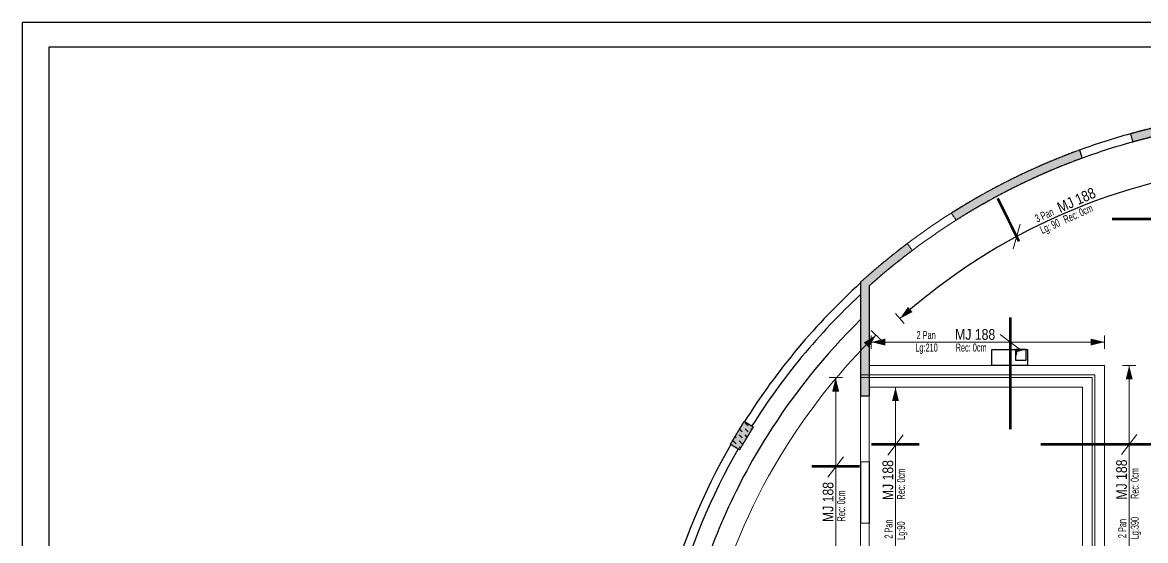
# Model space of a CAD drawing. Header units: millimetres. Extents: x 24633 to 31092, y -49771 to -45571.
# Drawn here: x 24633 to 26738, y -46543 to -45571 of the extents above; entities that cross this region are included whole.
import ezdxf

# ---------------------------------------------------------------- set-up
doc = ezdxf.new("R2010")
doc.units = ezdxf.units.MM
doc.linetypes.add('CACHE', pattern=[9.525, 6.35, -3.175])
doc.linetypes.add('CACHEX2', pattern=[19.05, 12.7, -6.35])
for name, color, linetype in [('01_ARMA_INF', 50, 'Continuous'), ('01_cote_gen', 4, 'Continuous'), ('01_linteaux', 2, 'Continuous'), ('01_murs_sup', 2, 'CACHEX2'), ('01_poch_poteaux', 250, 'Continuous'), ('01_resv', 32, 'Continuous'), ('01_texte', 230, 'Continuous')]:
    doc.layers.add(name, color=color, linetype=linetype)
doc.layers.add('01_murs_coup', color=5, linetype='Continuous', lineweight=60)
doc.styles.add('PATIO', font='ARIALN.TTF')
pattern_1 = [(135, (-12936.2255, -36505.928), (-11.2253202, 9e-16), [7.9375, -7.9375])]

msp = doc.modelspace()

# ---------------------------------------------------------------- hatches: boundary and pattern name
at = {"layer": '01_murs_sup'}
h = msp.add_hatch(dxfattribs=at)
h.set_pattern_fill('DASH', color=256, scale=2.5, angle=135)
h.set_pattern_definition(pattern_1)
h.paths.add_polyline_path([(26619.22, -45825.61), (26614.34, -45810.36, 0.053996), (26373.87, -45928.81), (26382.98, -45941.97, -0.0537335)])
h.paths.add_polyline_path([(26220.1, -46065.36, -0.0212749), (26300.78, -45998.91), (26291.66, -45985.75, 0.0228439), (26204.1, -46058.25), (26204.1, -46271.71), (26220.1, -46271.71)])
h.paths.add_polyline_path([(27574.11, -45735.74), (27098.07, -45735.74), (27098.07, -45751.74), (27558.11, -45751.74), (27558.11, -45795.75), (27574.11, -45795.75)])
h.paths.add_polyline_path([(27887.11, -46130.75), (27574.11, -46130.75), (27574.11, -46095.75), (27558.11, -46095.75), (27558.11, -46531.73), (27510.11, -46531.73), (27510.11, -46551.73), (27558.11, -46551.73), (27558.11, -46939.73), (27523.11, -46939.73), (27523.11, -46957.73), (27936.11, -46957.73), (27936.11, -46939.73), (27576.11, -46939.73), (27576.11, -46146.75), (27871.11, -46146.75), (27871.11, -46203.76), (27887.11, -46203.76)])
h = msp.add_hatch(dxfattribs=at)
h.set_pattern_fill('DASH', color=256, scale=2.5, angle=135)
h.set_pattern_definition(pattern_1)
h.paths.add_polyline_path([(26826.11, -45769.9, -0.0351438), (26997.67, -45751.75), (26997.67, -45744.68), (26997.52, -45735.74, 0.0587084), (26709.58, -45779.89), (26714.46, -45795.14, -0.0191623), (26806.11, -45773.63), (26806.11, -46614.68), (27015.11, -46614.68), (27015.11, -46939.73), (26774.11, -46939.73), (26774.11, -46957.73), (27033.11, -46957.73), (27033.11, -46909.73), (27208.11, -46909.73), (27208.11, -46706.73), (27373.11, -46706.73), (27373.11, -46909.73), (27393.11, -46909.73), (27393.11, -46684.73), (27373.11, -46684.73), (27373.11, -46690.73), (27033.11, -46690.73), (27033.11, -46350.73), (27373.11, -46350.73), (27373.11, -46551.73), (27408.11, -46551.73), (27408.11, -46531.73), (27393.11, -46531.73), (27393.11, -46330.73), (27015.11, -46330.73), (27015.11, -46596.68), (26826.11, -46596.68)])
h.paths.add_polyline_path([(27106.11, -46710.73), (27106.11, -46889.73), (27033.11, -46889.73), (27033.11, -46710.73)], flags=16)
h.paths.add_polyline_path([(27188.11, -46710.73), (27188.11, -46889.73), (27124.11, -46889.73), (27124.11, -46710.73)], flags=16)
h.paths.add_polyline_path([(27960.11, -46330.73), (27887.11, -46330.73), (27887.11, -46303.76), (27871.11, -46303.76), (27871.11, -46346.73), (27960.11, -46346.73)])
h.paths.add_polyline_path([(28235.11, -46330.73), (28060.11, -46330.73), (28060.11, -46346.73), (28235.11, -46346.73)], flags=17)
h.paths.add_polyline_path([(28581.11, -46130.73), (28565.11, -46130.73), (28565.11, -46330.73), (28435.11, -46330.73), (28435.11, -46346.73), (28565.11, -46346.73), (28565.11, -46939.73), (28038.11, -46939.73), (28038.11, -46957.73), (28581.11, -46957.73)])
h = msp.add_hatch(dxfattribs=at)
h.set_pattern_fill('DASH', color=256, scale=2.5, angle=135)
h.set_pattern_definition(pattern_1)
h.paths.add_polyline_path([(26002.86, -46329.79), (25985.72, -46319.49), (25959.98, -46362.35), (25977.12, -46372.65)])
at = {"layer": '01_poch_poteaux'}
h = msp.add_hatch(color=256, dxfattribs=at)
h.dxf.hatch_style = 1
h.paths.add_polyline_path([(26003.02, -46329.64), (25985.88, -46319.35), (25960.13, -46362.21), (25977.28, -46372.51)])

# ---------------------------------------------------------------- linework, layer by layer
at = {"layer": '01_ARMA_INF', "linetype": 'CACHE', "lineweight": 0, "ltscale": 4, "const_width": 5, "flags": 128}
for points in [[(26460.88, -45900.98), (26500.86, -45981.62)], [(26674.84, -45939.98), (26974.84, -45939.98)], [(26484.48, -46124.4), (26484.48, -46334.4)], [(26224.1, -46362.78), (26314.1, -46362.78)], [(26541.15, -46362.78), (26915.87, -46362.78)], [(26112.01, -46403.88), (26202.01, -46403.88)]]:
    msp.add_lwpolyline(points, dxfattribs=at)
at = {"layer": '01_cote_gen'}
for p in [(31092.42, -45570.95), (24633.43, -48285.95), (24633.43, -49770.95)]:
    msp.add_line(p, (24633.43, -45570.95), dxfattribs=at)
at = {"layer": '01_linteaux'}
for p, q in [((26204.1, -46395.4), (26204.1, -46510.4)), ((26220.1, -46395.4), (26220.1, -46510.4))]:
    msp.add_line(p, q, dxfattribs=at)
for radius, start, end in [(1244.73, 105.4374, 110.04173), (1228.73, 105.4374, 110.07172), (1243.76, 132.28414, 147.95599), (1227.76, 132.96705, 147.94227), (1193.76, 134.50649, 147.95599), (1243.96, 150.25949, 164.61784), (1193.96, 147.95599, 164.61784), (1227.96, 150.28537, 164.63513)]:
    msp.add_arc((27040.91, -46979.71), radius, start, end, dxfattribs=at)
at = {"layer": '01_murs_coup', "linetype": 'Continuous', "lineweight": 18}
for p, q in [((26709.58, -45779.89), (26713.84, -45795.31)), ((26614.33, -45810.36), (26619.21, -45825.61)), ((26204.1, -46058.25), (26204.1, -46232.4)), ((26220.1, -46065.36), (26220.1, -46214.4)), ((26661.15, -46214.4), (26220.1, -46214.4)), ((26661.15, -46214.4), (26230.1, -46214.4)), ((26661.15, -46596.68), (26661.15, -46214.4)), ((26661.15, -46596.68), (26661.15, -46214.4)), ((26661.15, -46214.4), (26661.15, -46596.68)), ((26643.15, -46232.4), (26204.1, -46232.4)), ((26643.15, -46688.84), (26643.15, -46232.4)), ((26204.1, -46237.4), (26638.1, -46237.4)), ((26204.1, -46237.4), (26204.1, -46395.4)), ((26220.1, -46255.4), (26620.1, -46255.4)), ((26220.1, -46255.4), (26220.1, -46289.4)), ((26220.1, -46255.4), (26220.1, -46395.4)), ((26620.1, -46255.4), (26620.1, -46655.4)), ((26638.1, -46237.4), (26638.1, -46673.4)), ((25985.88, -46319.35), (25960.13, -46362.21)), ((25985.88, -46319.35), (26003.02, -46329.64)), ((26003.02, -46329.64), (25977.28, -46372.51)), ((25960.13, -46362.21), (25977.28, -46372.51)), ((26204.1, -46395.4), (26220.1, -46395.4)), ((26204.1, -46510.4), (26204.1, -46673.4)), ((26204.1, -46510.4), (26220.1, -46510.4)), ((26220.1, -46510.4), (26220.1, -46655.4))]:
    msp.add_line(p, q, dxfattribs=at)
for radius, start, end in [(1244.73, 92.00516, 105.4374), (1228.73, 100.96877, 105.4374), (1244.73, 110.04173, 132.24354), (1228.73, 110.07172, 131.91412)]:
    msp.add_arc((27040.91, -46979.71), radius, start, end, dxfattribs=at)
at = {"layer": '01_murs_sup', "ltscale": 0.05}
for p, q in [((26709.58, -45779.89), (26714.46, -45795.14)), ((26614.34, -45810.36), (26619.22, -45825.61)), ((26373.87, -45928.81), (26382.98, -45941.97)), ((26291.66, -45985.75), (26300.78, -45998.91)), ((26204.1, -46058.25), (26204.1, -46271.71)), ((26220.1, -46065.36), (26220.1, -46271.71)), ((26204.1, -46271.71), (26220.1, -46271.71)), ((25959.98, -46362.35), (25985.72, -46319.49)), ((25985.72, -46319.49), (26002.86, -46329.79)), ((26002.86, -46329.79), (25985.72, -46319.49)), ((26002.86, -46329.79), (25977.12, -46372.65)), ((25977.12, -46372.65), (25959.98, -46362.35)), ((25959.98, -46362.35), (25977.12, -46372.65))]:
    msp.add_line(p, q, dxfattribs=at)
for radius, start, end in [(1244.73, 91.97223, 105.4374), (1228.73, 101.01627, 105.40741), (1244.73, 110.04173, 122.4047), (1228.73, 110.07172, 122.3747), (1244.73, 127.00902, 132.24354), (1228.73, 127.03901, 131.91412)]:
    msp.add_arc((27040.91, -46979.71), radius, start, end, dxfattribs=at)
at = {"layer": '01_resv'}
for p, q in [((26494.09, -46184.43), (26494.09, -46204.43)), ((26514.09, -46184.43), (26494.09, -46184.43)), ((26514.09, -46184.43), (26494.09, -46184.43)), ((26514.09, -46204.43), (26514.09, -46184.43)), ((26494.09, -46204.43), (26514.09, -46204.43))]:
    msp.add_line(p, q, dxfattribs=at)
msp.add_lwpolyline([(26449.65, -46184.43), (26516.87, -46184.43), (26516.87, -46214.4), (26449.65, -46214.4)], close=True, dxfattribs=at)
for points in [[(26494.09, -46204.43), (26494.09, -46184.43), (26498.1, -46188.99)], [(26494.09, -46184.43), (26514.09, -46184.43), (26498.1, -46188.99)]]:
    msp.add_solid(points, dxfattribs=at)
at = {"layer": '01_texte'}
for p, q in [((24683.43, -49720.95), (24683.43, -45616.83)), ((24683.43, -45616.83), (31037.42, -45616.83))]:
    msp.add_line(p, q, dxfattribs=at)
at = {"layer": '01_texte', "linetype": 'Continuous', "lineweight": 0}
for p, q in [((26502.74, -45949.61), (26490.13, -45995.79)), ((26269.24, -46117.25), (26285.65, -46136.05)), ((26223.96, -46148.83), (26241.72, -46166.37)), ((26224.1, -46158.14), (26224.1, -46183.1)), ((26224.1, -46170.62), (26661.15, -46170.62)), ((26465.44, -46156.12), (26503.51, -46185.13)), ((26661.15, -46158.14), (26661.15, -46183.1)), ((26694.89, -46214.4), (26719.85, -46214.4)), ((26707.37, -46692.32), (26707.37, -46214.4)), ((26144.84, -46237.33), (26169.8, -46237.33)), ((26157.32, -46654.21), (26157.32, -46237.33)), ((26269.41, -46654.21), (26269.41, -46255.4)), ((26254.9, -46382.81), (26283.91, -46344.74)), ((26692.86, -46381.82), (26721.87, -46343.75)), ((26142.82, -46423.9), (26171.82, -46385.83))]:
    msp.add_line(p, q, dxfattribs=at)
at = {"layer": '01_texte', "ltscale": 200}
msp.add_arc((27040.81, -46979.77), 1144.78, 95.499, 131.82207, dxfattribs=at)
at = {"layer": '01_texte', "linetype": 'Continuous', "lineweight": 0}
for radius, start, end in [(1152.76, 134.50649, 147.95599), (1152.96, 147.95599, 164.61784)]:
    msp.add_arc((27040.91, -46979.71), radius, start, end, dxfattribs=at)
for points in [[(26277.44, -46126.65), (26292.85, -46104.62), (26297.1, -46109.49)], [(26277.44, -46126.65), (26301.35, -46114.36), (26297.1, -46109.49)], [(26232.84, -46157.6), (26209.9, -46171.62), (26214.5, -46176.16)], [(26232.84, -46157.6), (26219.09, -46180.7), (26214.5, -46176.16)], [(26224.1, -46170.62), (26250.19, -46164.16), (26250.19, -46170.62)], [(26224.1, -46170.62), (26250.19, -46177.08), (26250.19, -46170.62)], [(26661.15, -46170.62), (26635.05, -46164.16), (26635.05, -46170.62)], [(26661.15, -46170.62), (26635.05, -46177.08), (26635.05, -46170.62)], [(26707.37, -46214.4), (26700.91, -46240.5), (26707.37, -46240.5)], [(26707.37, -46214.4), (26713.83, -46240.5), (26707.37, -46240.5)], [(26157.32, -46237.33), (26150.86, -46263.43), (26157.32, -46263.43)], [(26157.32, -46237.33), (26163.78, -46263.43), (26157.32, -46263.43)], [(26269.41, -46255.4), (26262.95, -46281.5), (26269.41, -46281.5)], [(26269.41, -46255.4), (26275.87, -46281.5), (26269.41, -46281.5)]]:
    msp.add_solid(points, dxfattribs=at)

# ---------------------------------------------------------------- texts
at = {"layer": '01_texte', "linetype": 'Continuous', "lineweight": 0, "style": 'PATIO'}
msp.add_text('MJ 188', height=20, rotation=24.07738, dxfattribs=at).set_placement((26578.1, -45928.71))
at = {"layer": '01_texte', "linetype": 'Continuous', "lineweight": 0, "style": 'PATIO', "width": 0.8}
for s, p in [('Rec: 0cm', (26588.04, -45948.5)), ('3 Pan', (26534.8, -45946.73)), ('Lg: 90', (26544.32, -45968.04))]:
    msp.add_text(s, height=15, rotation=24.07738, dxfattribs=at).set_placement(p)
at = {"layer": '01_texte', "ltscale": 5, "style": 'PATIO', "width": 0.8}
for s, p in [('2 Pan', (26308.79, -46165.09)), ('Lg:210', (26306.59, -46188.42)), ('Rec: 0cm', (26382.13, -46188.42))]:
    msp.add_text(s, height=15, dxfattribs=at).set_placement(p)
at = {"layer": '01_texte', "ltscale": 5, "style": 'PATIO'}
msp.add_text('MJ 188', height=20, dxfattribs=at).set_placement((26381.13, -46166.29))
for p in [(26265.08, -46467.12), (26703.04, -46466.13), (26152.99, -46508.22)]:
    msp.add_text('MJ 188', height=20, rotation=90, dxfattribs=at).set_placement(p)
at = {"layer": '01_texte', "ltscale": 5, "style": 'PATIO', "width": 0.8}
for s, p in [('Rec: 0cm', (26287.21, -46466.12)), ('Rec: 0cm', (26725.17, -46465.13)), ('Rec: 0cm', (26175.12, -46507.22)), ('2 Pan', (26263.87, -46539.46)), ('Lg:90', (26287.21, -46541.66)), ('2 Pan', (26701.83, -46538.47)), ('Lg:390', (26725.17, -46540.67))]:
    msp.add_text(s, height=15, rotation=90, dxfattribs=at).set_placement(p)

doc.saveas('drawing.dxf')
